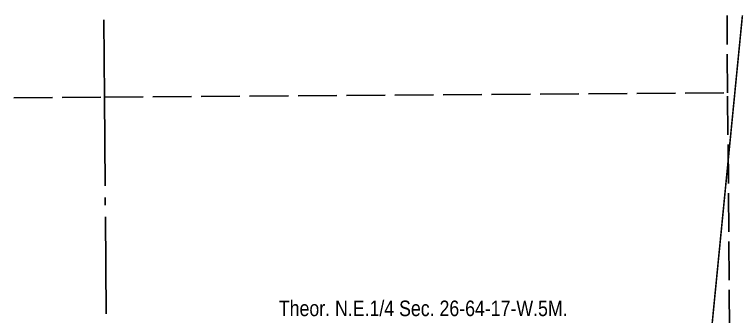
# Model space of a CAD drawing. Extents: x 534052 to 544180, y 6043031 to 6050786.
# Drawn here: x 534883 to 535818, y 6047276 to 6047665 of the extents above; entities that cross this region are included whole.
import ezdxf
from ezdxf.enums import TextEntityAlignment as Align

# ---------------------------------------------------------------- set-up
doc = ezdxf.new("R2010")
doc.units = 0
doc.header["$LTSCALE"] = 5
for name, pattern in [('DASHDOT2', [12.7, 6.35, -3.175, 0, -3.175]), ('foc-QUARTERLINE', [33, 25, -3, 2, -3]), ('foc-UNSURVEYED', [12.5, 10, -2.5])]:
    doc.linetypes.add(name, pattern=pattern)
for name, color, linetype in [('AS-WILDLIFE', 131, 'DASHDOT2'), ('C-SYMBOL', 7, 'Continuous'), ('L-SECQ', 8, 'foc-QUARTERLINE'), ('L-USEC', 7, 'foc-UNSURVEYED')]:
    doc.layers.add(name, color=color, linetype=linetype)
doc.styles.add('175L', font='', dxfattribs={"height": 20})
doc.styles.get('175L').set_extended_font_data('Arial Narrow')

msp = doc.modelspace()

# ---------------------------------------------------------------- linework, layer by layer
at = {"layer": 'AS-WILDLIFE', "const_width": 1.998, "flags": 128}
msp.add_lwpolyline([(535644.872, 6045854.973), (535822.839, 6047664.306)], dxfattribs=at)
at = {"layer": 'L-SECQ'}
for p, q in [((534999.042, 6047558.644), (534998.27, 6047658.585)), ((535005.029, 6046784.516), (534999.042, 6047558.644))]:
    msp.add_line(p, q, dxfattribs=at)
at = {"layer": 'L-USEC'}
for p, q in [((535803.713, 6047564.23), (535802.922, 6047664.168)), ((534999.042, 6047558.644), (535803.713, 6047564.23)), ((535810.075, 6046760.126), (535803.713, 6047564.23)), ((534194.372, 6047553.058), (534999.042, 6047558.644))]:
    msp.add_line(p, q, dxfattribs=at)

# ---------------------------------------------------------------- texts
at = {"layer": 'C-SYMBOL', "color": 3, "style": '175L'}
msp.add_text('Theor. N.E.1/4 Sec. 26-64-17-W.5M.', height=19.98953, dxfattribs=at).set_placement((535410.673, 6047270.432), align=Align.BOTTOM_CENTER)

doc.saveas('drawing.dxf')
